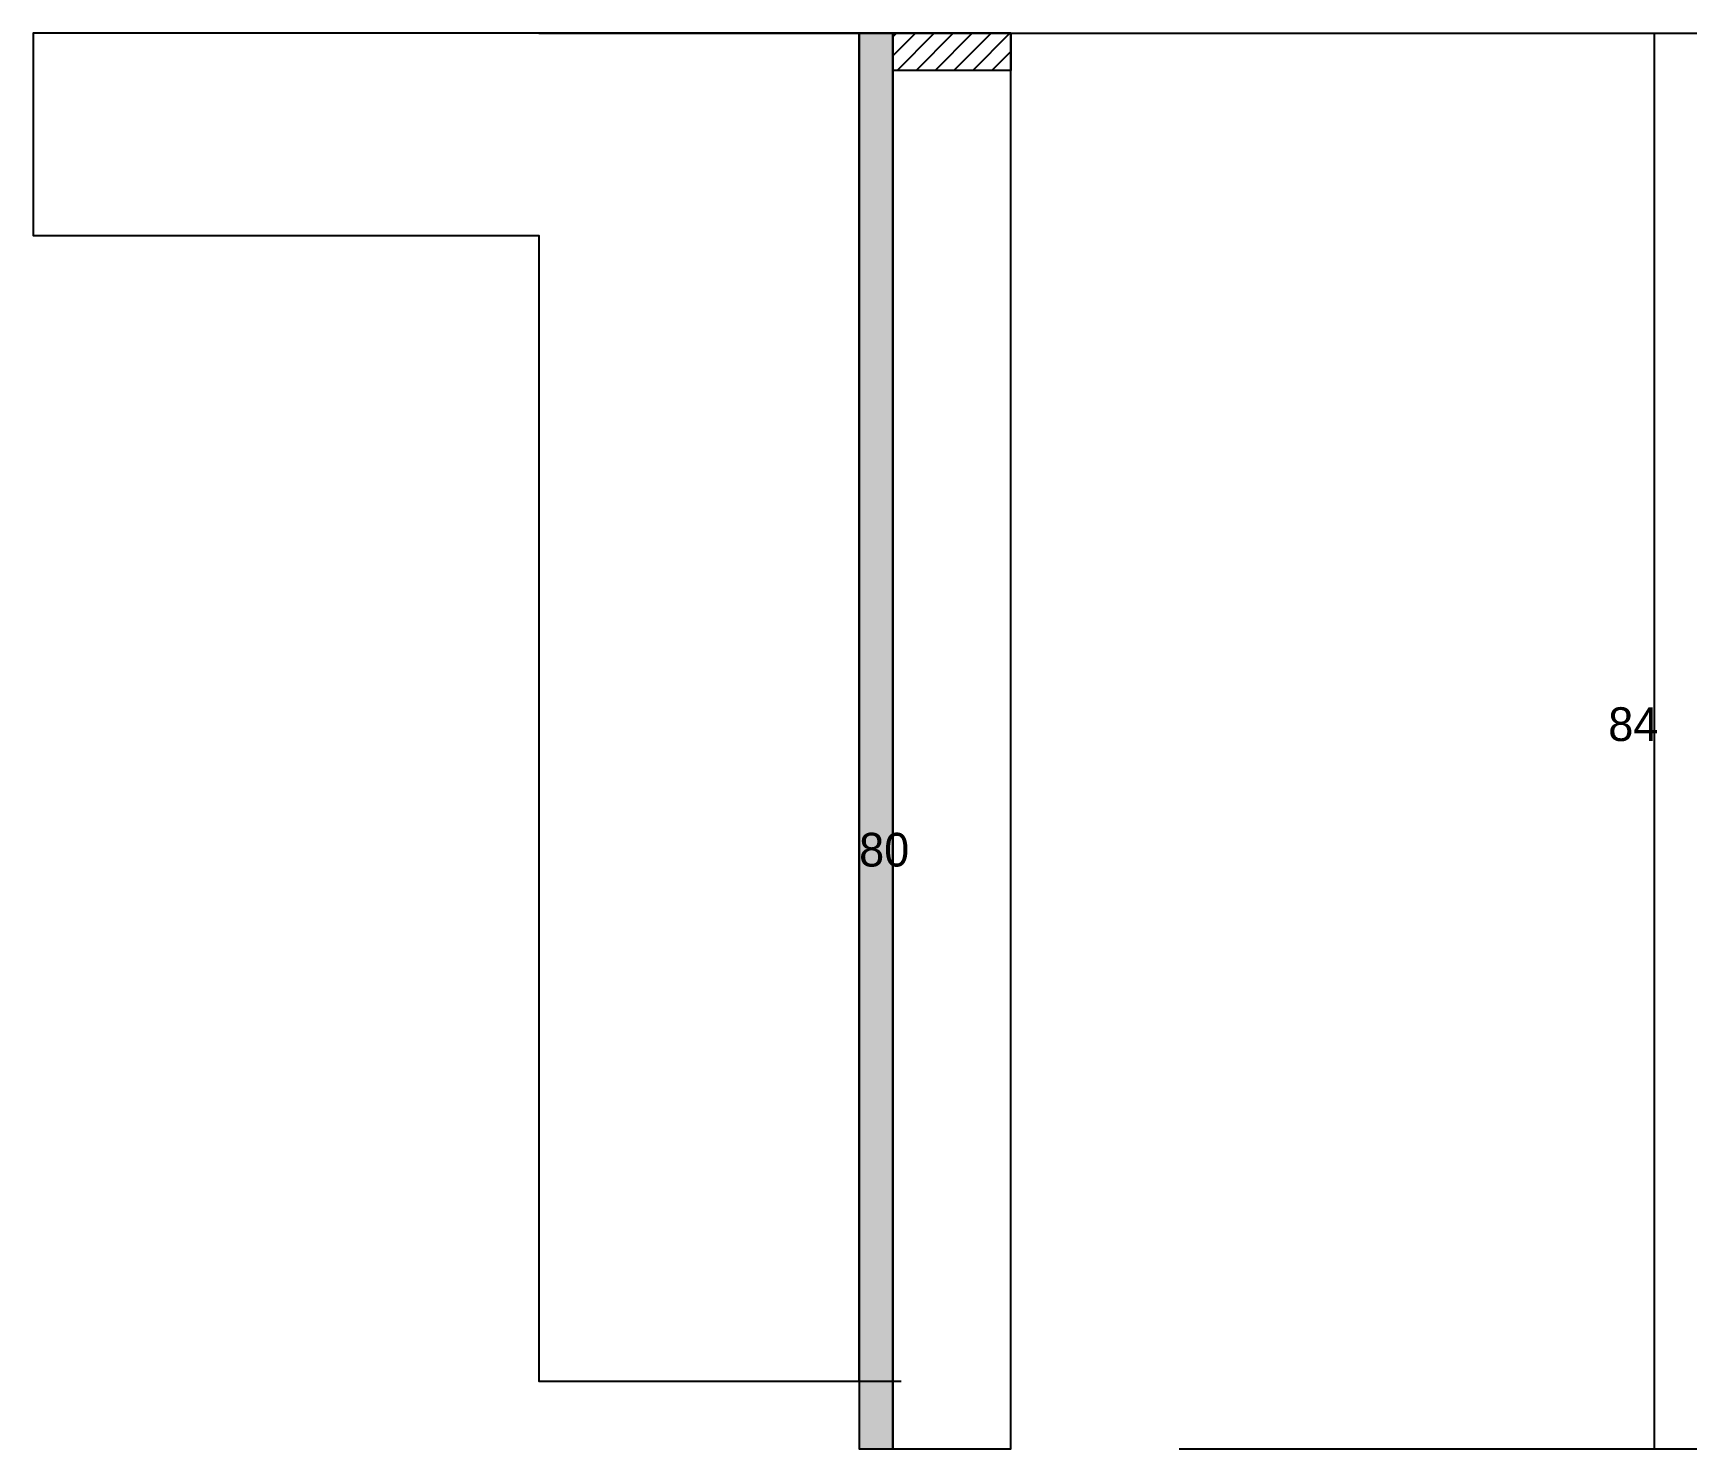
# Model space of a CAD drawing. Header units: metres. Extents: x 132664 to 134957, y 32610 to 34025.
# Drawn here: x 133999.9 to 134197.3, y 32610.1 to 32778.1 of the extents above; entities that cross this region are included whole.
import ezdxf

# ---------------------------------------------------------------- set-up
doc = ezdxf.new("R2010")
doc.units = ezdxf.units.M
for name, color, linetype in [('CONCRETO', 251, 'Continuous'), ('COTA', 4, 'Continuous'), ('Cota Seção (2x)', 4, 'Continuous'), ('Hachura', 253, 'Continuous'), ('Madeira', 126, 'Continuous'), ('Painéis', 200, 'Continuous')]:
    doc.layers.add(name, color=color, linetype=linetype)

msp = doc.modelspace()

# ---------------------------------------------------------------- hatches: boundary and pattern name
at = {"layer": 'Hachura'}
h = msp.add_hatch(color=8, dxfattribs=at)
h.dxf.hatch_style = 1
h.paths.add_polyline_path([(134101.9, 32778.1), (134097.9, 32778.1), (134097.9, 32778.1), (134097.9, 32610.1), (134097.9, 32610.1), (134101.9, 32610.1), (134101.9, 32610.1), (134101.9, 32778.1)])
h = msp.add_hatch(dxfattribs=at)
h.set_pattern_fill('ANSI31', scale=0.5)
h.paths.add_polyline_path([(134115.9, 32778.1), (134115.9, 32773.7), (134115.9, 32773.7), (134101.9, 32773.7), (134101.9, 32773.7), (134101.9, 32778.1), (134101.9, 32778.1), (134115.9, 32778.1)])

# ---------------------------------------------------------------- linework, layer by layer
at = {"layer": 'CONCRETO'}
msp.add_lwpolyline([(134097.9, 32758.1), (134097.9, 32778.1), (133999.9, 32778.1), (133999.9, 32754.1), (134059.9, 32754.1), (134059.9, 32618.1), (134097.9, 32618.1), (134097.9, 32758.1)], close=True, dxfattribs=at)
at = {"layer": 'COTA'}
for p, q in [((134115.9, 32778.1), (134197.3, 32778.1)), ((134192.3, 32610.1), (134192.3, 32778.1)), ((134135.9, 32610.1), (134197.3, 32610.1))]:
    msp.add_line(p, q, dxfattribs=at)
at = {"layer": 'Cota Seção (2x)'}
for p, q in [((134059.9, 32778.1), (134102.9, 32778.1)), ((134097.9, 32618.1), (134097.9, 32778.1)), ((134059.9, 32618.1), (134102.9, 32618.1))]:
    msp.add_line(p, q, dxfattribs=at)
at = {"layer": 'Madeira'}
for points in [[(134115.9, 32778.1), (134115.9, 32773.7), (134101.9, 32773.7), (134101.9, 32778.1)], [(134115.9, 32778.1), (134101.9, 32778.1), (134101.9, 32610.1), (134115.9, 32610.1)]]:
    msp.add_lwpolyline(points, close=True, dxfattribs=at)
at = {"layer": 'Painéis'}
msp.add_lwpolyline([(134101.9, 32778.1), (134097.9, 32778.1), (134097.9, 32610.1), (134101.9, 32610.1)], close=True, dxfattribs=at)

# ---------------------------------------------------------------- texts
at = {"layer": 'COTA'}
msp.add_text('84', height=4, dxfattribs=at).set_placement((134186.8, 32694.1))
at = {"layer": 'Cota Seção (2x)'}
msp.add_text('80', height=4, dxfattribs=at).set_placement((134097.9, 32679.2))

doc.saveas('drawing.dxf')
